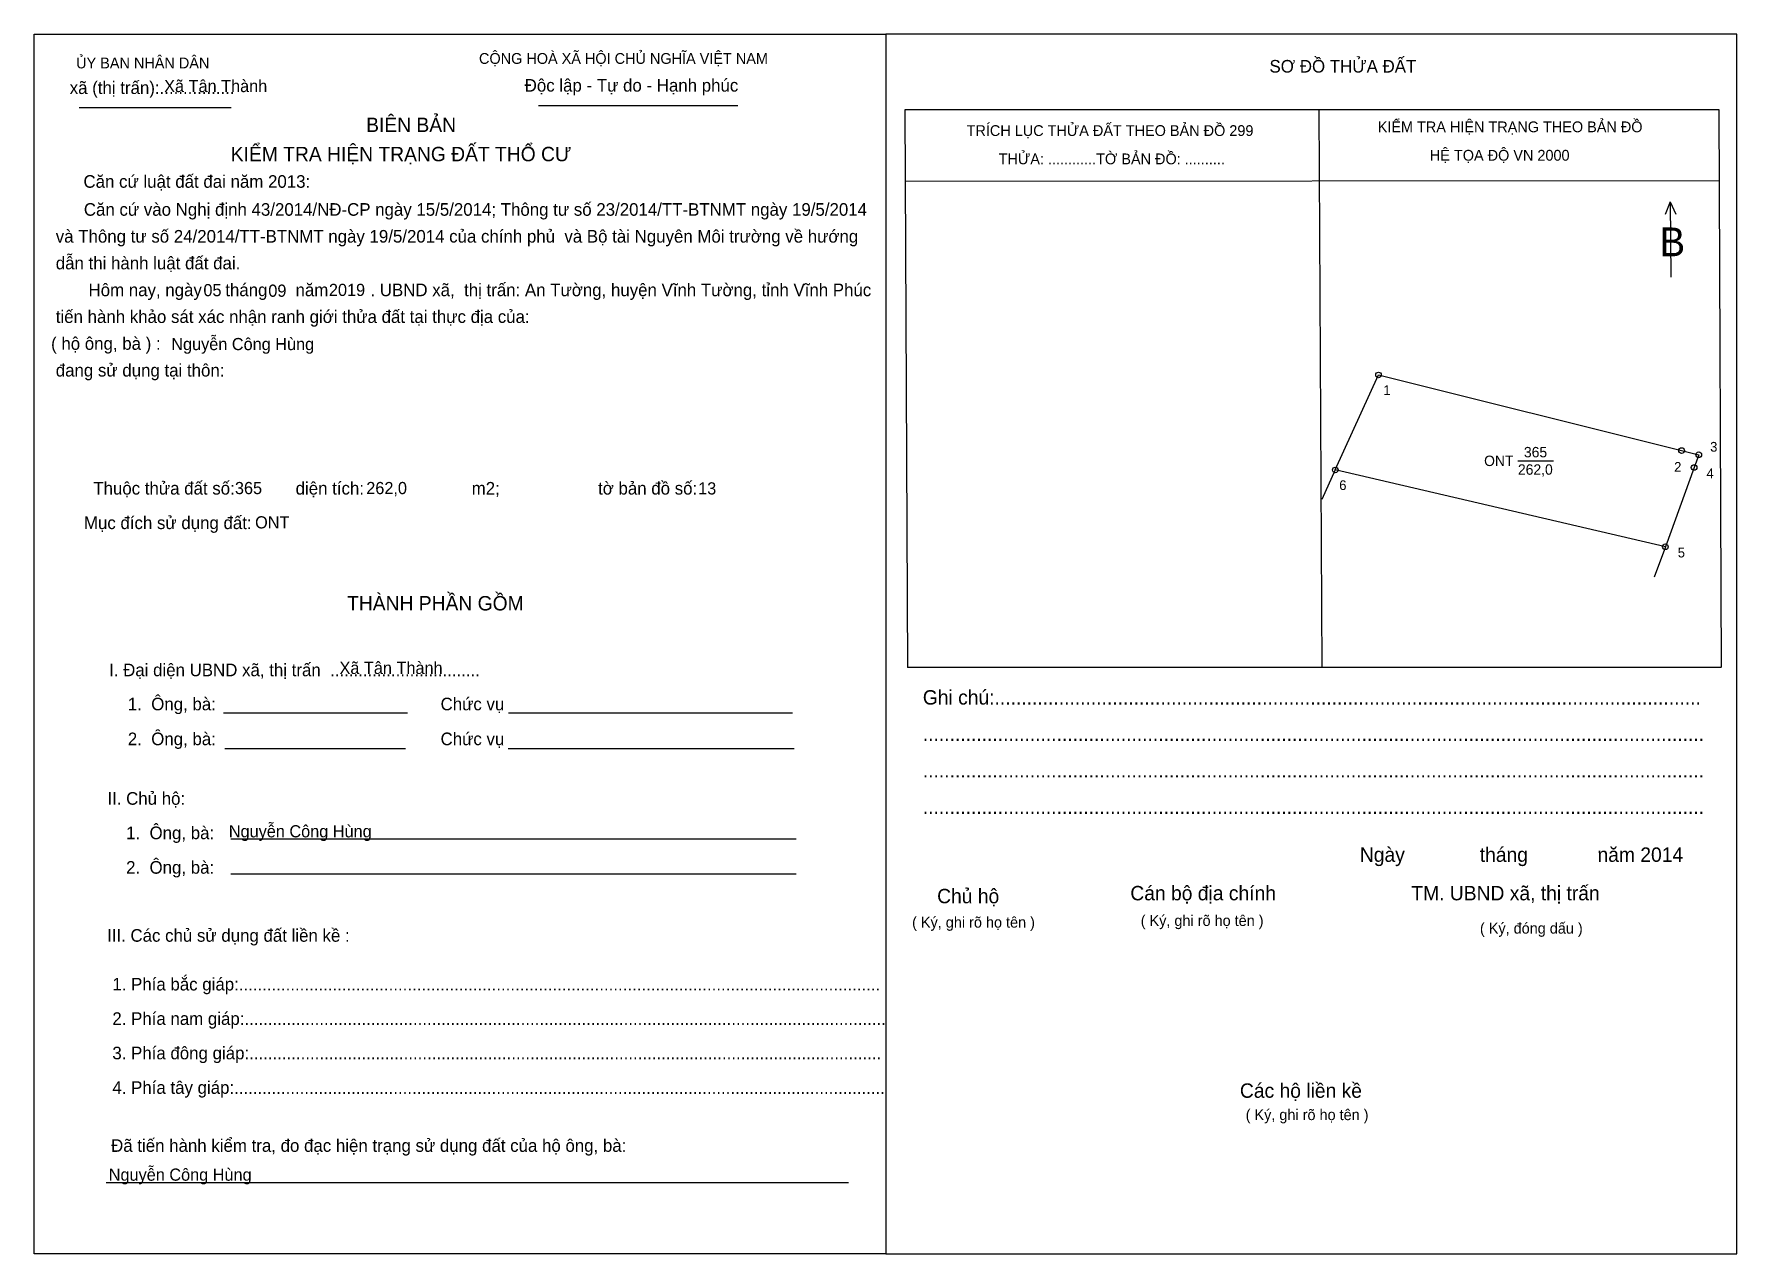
# Model space of a CAD drawing. Extents: x 540560 to 540711, y 1835211 to 1835319.
import ezdxf

# ---------------------------------------------------------------- set-up
doc = ezdxf.new("R2010")
doc.units = 0
for name, color, linetype in [('bbhtNoiDung', 7, 'Continuous'), ('bbhtTemplate', 7, 'Continuous'), ('CanhThua', 7, 'Continuous'), ('MocDinhThua', 7, 'Continuous'), ('NhanDiaChinhThua', 7, 'Continuous'), ('RauThua', 7, 'Continuous'), ('SoHieuDinhThua', 7, 'Continuous')]:
    doc.layers.add(name, color=color, linetype=linetype)

msp = doc.modelspace()

# ---------------------------------------------------------------- linework, layer by layer
at = {"layer": 'bbhtTemplate'}
for p, q in [((540604.5, 1835313.09), (540622.17, 1835313.09)), ((540563.79, 1835312.91), (540577.26, 1835312.91)), ((540673.66, 1835312.73), (540673.91, 1835263.26)), ((540637.01, 1835306.37), (540709.09, 1835306.44)), ((540704.78, 1835304.54), (540704.35, 1835303.42)), ((540704.78, 1835304.54), (540705.28, 1835303.46)), ((540704.78, 1835304.54), (540704.85, 1835297.86)), ((540576.58, 1835259.27), (540592.89, 1835259.27)), ((540601.84, 1835259.27), (540627.02, 1835259.27)), ((540576.72, 1835256.11), (540592.71, 1835256.11)), ((540601.8, 1835256.11), (540627.17, 1835256.11)), ((540577.23, 1835248.09), (540627.35, 1835248.09)), ((540577.23, 1835245), (540627.35, 1835245)), ((540566.2, 1835217.62), (540631.98, 1835217.62))]:
    msp.add_line(p, q, dxfattribs=at)
for points in [[(540559.8, 1835211.3), (540559.8, 1835319.41), (540635.29, 1835319.41), (540635.29, 1835211.3)], [(540710.7, 1835211.3), (540710.7, 1835319.41), (540635.29, 1835319.41), (540635.29, 1835211.3)]]:
    msp.add_lwpolyline(points, close=True, dxfattribs=at)
for points in [[(540637.23, 1835263.26), (540637.01, 1835312.73), (540709.09, 1835312.73), (540709.3, 1835263.26)], [(540709.27, 1835263.26), (540637.19, 1835263.26)]]:
    msp.add_lwpolyline(points, dxfattribs=at)
at = {"layer": 'CanhThua'}
for p, q in [((540675.11, 1835280.78), (540678.94, 1835289.2)), ((540678.94, 1835289.2), (540705.8, 1835282.5)), ((540705.8, 1835282.5), (540707.32, 1835282.13)), ((540707.32, 1835282.13), (540706.91, 1835281)), ((540704.36, 1835273.97), (540675.11, 1835280.78)), ((540706.91, 1835281), (540704.36, 1835273.97))]:
    msp.add_line(p, q, dxfattribs=at)
at = {"layer": 'MocDinhThua'}
for centre in [(540678.94, 1835289.2), (540705.8, 1835282.5), (540707.32, 1835282.13), (540675.11, 1835280.78), (540706.91, 1835281), (540704.36, 1835273.97)]:
    msp.add_circle(centre, 0.25, dxfattribs=at)
at = {"layer": 'NhanDiaChinhThua'}
msp.add_line((540691.3, 1835281.59), (540694.46, 1835281.59), dxfattribs=at)
at = {"layer": 'RauThua'}
for p, q in [((540675.11, 1835280.78), (540673.91, 1835278.16)), ((540704.36, 1835273.97), (540703.38, 1835271.27))]:
    msp.add_line(p, q, dxfattribs=at)

# ---------------------------------------------------------------- texts
at = {"layer": 'bbhtNoiDung'}
for s, height, p in [('Xã Tân Thành', 1.0779, (540571.33, 1835314.27)), ('05', 1.078, (540574.81, 1835296.18)), ('09', 1.078, (540580.56, 1835296.13)), ('2019', 1.078, (540585.93, 1835296.2)), ('Nguyễn Công Hùng', 1.0779, (540571.96, 1835291.4)), ('365', 1.078, (540577.6, 1835278.64)), ('262,0', 1.078, (540589.24, 1835278.64)), ('13', 1.078, (540618.65, 1835278.61)), ('ONT', 1.078, (540579.39, 1835275.6)), ('Xã Tân Thành', 1.0779, (540586.87, 1835262.7)), ('Nguyễn Công Hùng', 1.0779, (540577.06, 1835248.22)), ('Nguyễn Công Hùng', 1.0779, (540566.42, 1835217.79))]:
    msp.add_text(s, height=height, dxfattribs=at).set_placement(p)
at = {"layer": 'bbhtTemplate'}
for s, height, p in [('ỦY BAN NHÂN DÂN', 0.9572, (540563.53, 1835316.37)), ('CỘNG HOÀ XÃ HỘI CHỦ NGHĨA VIỆT NAM', 0.9572, (540599.23, 1835316.77)), ('SƠ ĐỒ THỬA ĐẤT', 1.1166, (540669.28, 1835316)), ('xã (thị trấn):................', 1.1166, (540562.96, 1835314.1)), ('Độc lập - Tự do - Hạnh phúc', 1.1166, (540603.28, 1835314.31)), ('BIÊN BẢN', 1.276, (540589.23, 1835310.73)), ('TRÍCH LỤC THỬA ĐẤT THEO BẢN ĐỒ 299', 0.9572, (540642.44, 1835310.38)), ('KIỂM TRA HIỆN TRẠNG THEO BẢN ĐỒ', 0.9572, (540678.87, 1835310.71)), ('KIỂM TRA HIỆN TRẠNG ĐẤT THỔ CƯ', 1.2763, (540577.23, 1835308.14)), ('        THỬA: ............TỜ BẢN ĐỒ: ..........', 0.9572, (540642.44, 1835307.87)), ('             HỆ TỌA ĐỘ VN 2000', 0.9572, (540678.87, 1835308.19)), ('Căn cứ luật đất đai năm 2013:', 1.1166, (540564.18, 1835305.79)), ('       Căn cứ vào Nghị định 43/2014/NĐ-CP ngày 15/5/2014; Thông tư số 23/2014/TT-BTNMT ngày 19/5/2014', 1.11663, (540561.31, 1835303.31)), (' và Thông tư số 24/2014/TT-BTNMT ngày 19/5/2014 của chính phủ  và Bộ tài Nguyên Môi trường về hướng', 1.1166, (540561.31, 1835300.93)), ('B', 2.55, (540703.84, 1835299.72)), (' dẫn thi hành luật đất đai.', 1.1166, (540561.31, 1835298.56)), ('        Hôm nay, ngày     tháng      năm         . UBND xã,  thị trấn: An Tường, huyện Vĩnh Tường, tỉnh Vĩnh Phúc', 1.11663, (540561.31, 1835296.18)), (' tiến hành khảo sát xác nhận ranh giới thửa đất tại thực địa của:', 1.1166, (540561.31, 1835293.81)), ('( hộ ông, bà ) :', 1.1166, (540561.31, 1835291.43)), (' đang sử dụng tại thôn:', 1.1166, (540561.31, 1835289.06)), ('  Thuộc thửa đất số:             diện tích:                       m2;                     tờ bản đồ số:', 1.11663, (540564.22, 1835278.6)), ('Mục đích sử dụng đất:', 1.1166, (540564.22, 1835275.54)), ('THÀNH PHẦN GỒM', 1.2763, (540587.54, 1835268.33)), ('I. Đại diện UBND xã, thị trấn  ................................', 1.1166, (540566.45, 1835262.5)), ('    1.  Ông, bà:                                                Chức vụ', 1.1166, (540566.45, 1835259.48)), ('Ghi chú:....................................................................................................................................', 1.27628, (540638.56, 1835259.99)), ('    2.  Ông, bà:                                                Chức vụ', 1.1166, (540566.45, 1835256.39)), ('..................................................................................................................................................', 1.27628, (540638.56, 1835256.76)), ('..................................................................................................................................................', 1.27628, (540638.56, 1835253.53)), ('II. Chủ hộ:', 1.1166, (540566.3, 1835251.11)), ('..................................................................................................................................................', 1.27628, (540638.56, 1835250.29)), ('    1.  Ông, bà:', 1.1166, (540566.3, 1835248.06)), ('Ngày              tháng             năm 2014', 1.2763, (540677.29, 1835246.05)), ('    2.  Ông, bà:', 1.1166, (540566.3, 1835245)), ('Chủ hộ', 1.276, (540639.83, 1835242.38)), ('Cán bộ địa chính', 1.2763, (540656.95, 1835242.64)), ('TM. UBND xã, thị trấn', 1.2763, (540681.85, 1835242.64)), ('( Ký, ghi rõ họ tên )', 0.9572, (540637.61, 1835240.22)), ('( Ký, ghi rõ họ tên )', 0.9572, (540657.87, 1835240.37)), ('( Ký, đóng dấu )', 0.9572, (540687.93, 1835239.69)), ('III. Các chủ sử dụng đất liền kề :', 1.1166, (540566.27, 1835238.97)), ('    1. Phía bắc giáp:.........................................................................................................................................', 1.11663, (540565.08, 1835234.65)), ('    2. Phía nam giáp:.........................................................................................................................................', 1.11663, (540565.08, 1835231.6)), ('    3. Phía đông giáp:.......................................................................................................................................', 1.11663, (540565.08, 1835228.55)), ('    4. Phía tây giáp:...........................................................................................................................................', 1.11663, (540565.08, 1835225.49)), ('Các hộ liền kề', 1.2763, (540666.66, 1835225.14)), ('( Ký, ghi rõ họ tên )', 0.9572, (540667.17, 1835223.16)), ('    Đã tiến hành kiểm tra, đo đạc hiện trạng sử dụng đất của hộ ông, bà:', 1.1166, (540564.97, 1835220.35))]:
    msp.add_text(s, height=height, dxfattribs=at).set_placement(p)
at = {"layer": 'NhanDiaChinhThua'}
for s, p in [('ONT', (540688.3, 1835281.13)), ('365', (540691.83, 1835281.9)), ('262,0', (540691.3, 1835280.36))]:
    msp.add_text(s, height=0.921, dxfattribs=at).set_placement(p)
at = {"layer": 'SoHieuDinhThua'}
for s, p in [('1', (540679.37, 1835287.42)), ('3', (540708.33, 1835282.4)), ('2', (540705.14, 1835280.62)), ('6', (540675.46, 1835279)), ('4', (540708.01, 1835280.05)), ('5', (540705.46, 1835273.03))]:
    msp.add_text(s, height=0.864, dxfattribs=at).set_placement(p)

doc.saveas('drawing.dxf')
